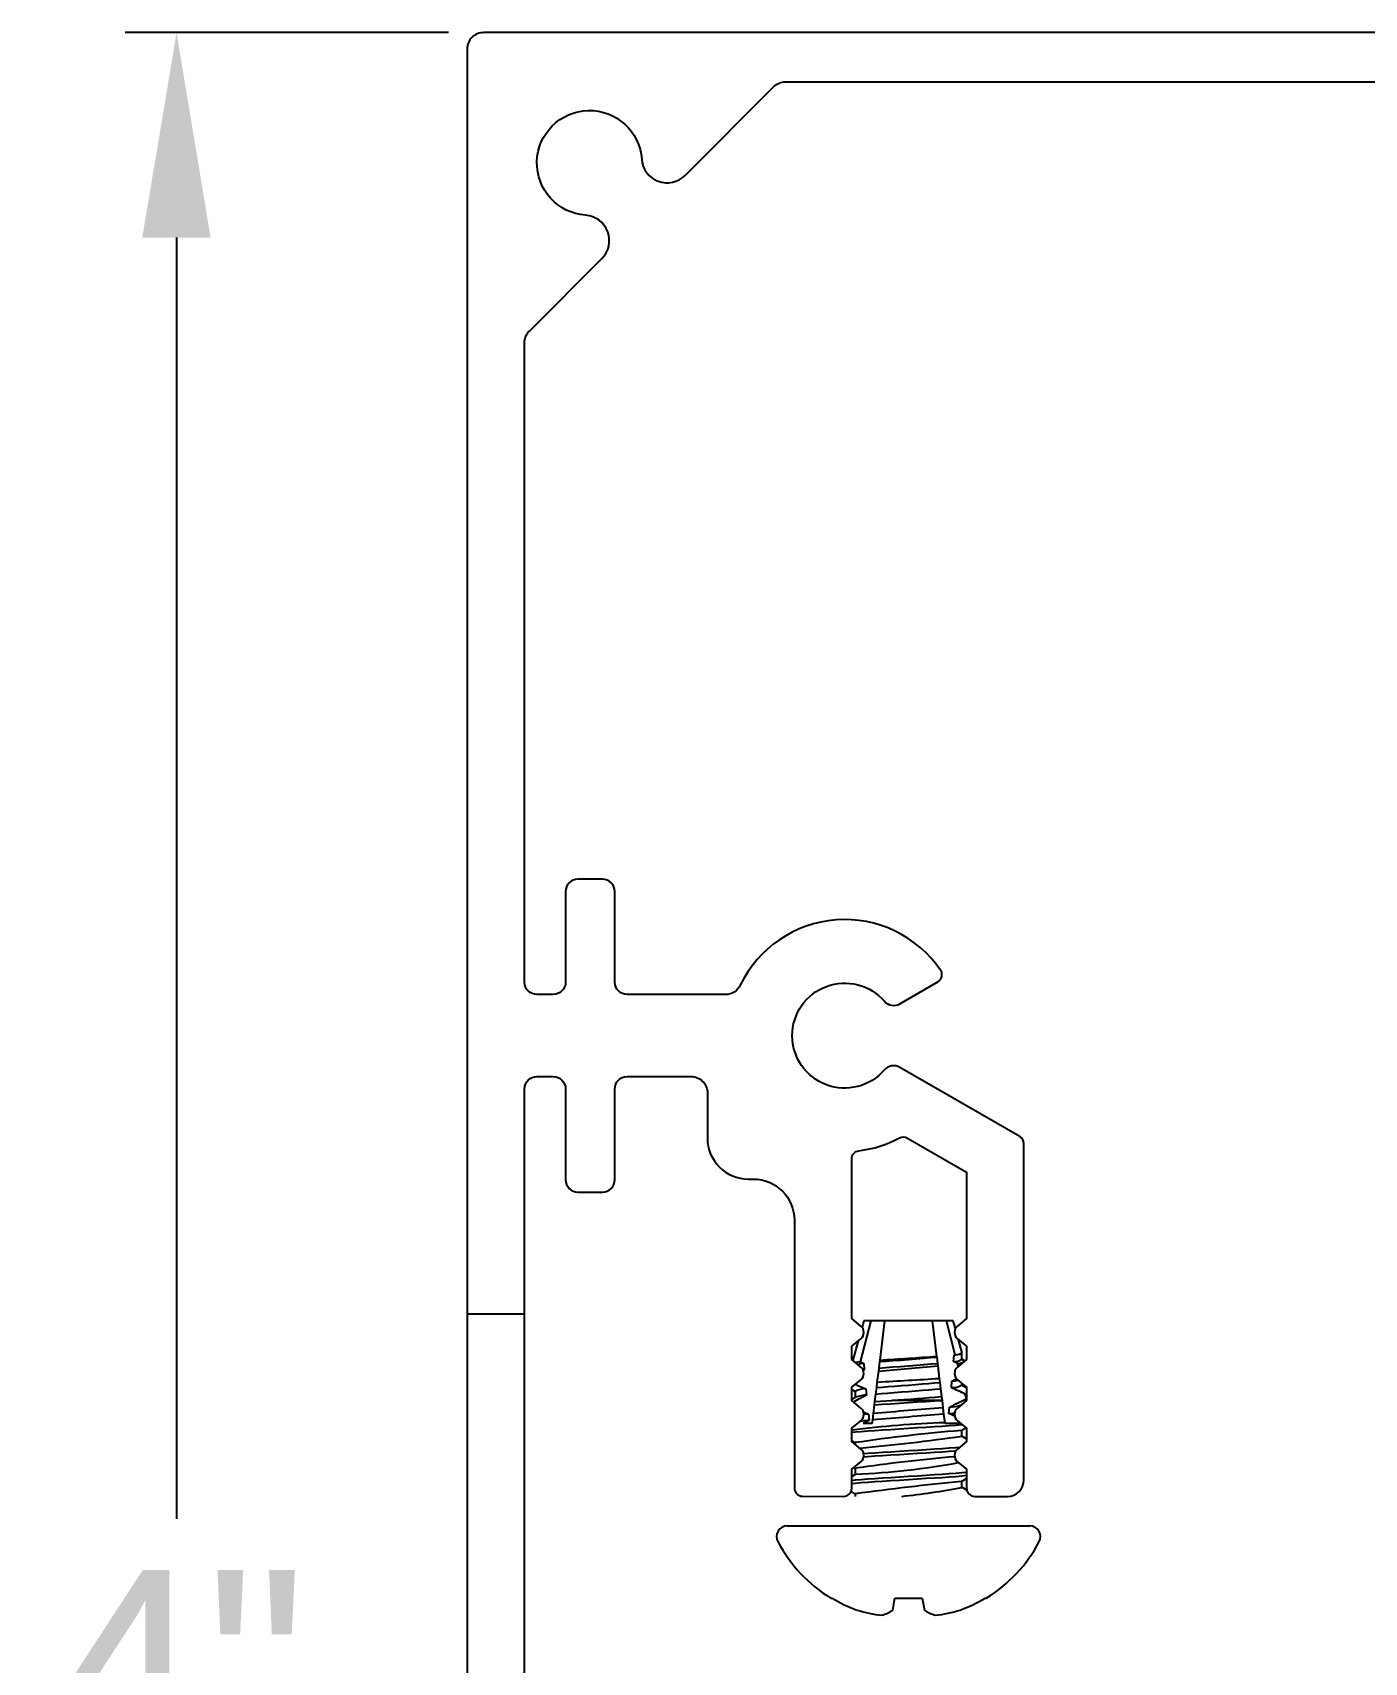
# Model space of a CAD drawing. Header units: inches. Extents: x -2.24 to 5.76, y -0.73 to 5.69.
# Drawn here: x -2.244 to -0.62, y 2.012 to 4 of the extents above; entities that cross this region are included whole.
import ezdxf

# ---------------------------------------------------------------- set-up
doc = ezdxf.new("R2010")
doc.units = ezdxf.units.IN
doc.header["$LTSCALE"] = 0.5
doc.header["$MEASUREMENT"] = 0
doc.linetypes.add('PHANTOM', pattern=[0.5, 0.25, -0.05, 0.05, -0.05, 0.05, -0.05])
doc.layers.get('Defpoints').update_dxf_attribs({"linetype": 'CONTINUOUS'})
doc.layers.add('Construction', color=60, linetype='PHANTOM', plot=False)
doc.layers.add('CUST DWG', color=60, linetype='CONTINUOUS', lineweight=20)
doc.layers.add('Hardware', color=242, linetype='CONTINUOUS')
doc.layers.add('Housing', color=150, linetype='CONTINUOUS')
doc.styles.get("Standard").update_dxf_attribs({"font": 'arial.ttf'})
doc.dimstyles.new('LSAD_CustDims', dxfattribs={"dimtxt": 1, "dimasz": 1, "dimexe": 0.0625, "dimexo": 0.042969, "dimgap": 0.0625, "dimtad": 0, "dimtih": 1, "dimtoh": 1, "dimdec": 3, "dimzin": 0, "dimdsep": 46, "dimlunit": 4, "dimtxsty": 'Standard', "dimcen": 0.125, "dimclrd": 256, "dimclre": 256, "dimclrt": 256, "dimadec": 0, "dimazin": 0, "dimtfac": 1, "dimtdec": 3, "dimtix": 1, "dimtofl": 0, "dimtmove": 0, "dimatfit": 3, "dimfxl": 1, "dimfrac": 2, "dimtolj": 1, "dimtzin": 0, "dimarcsym": 0})

# ---------------------------------------------------------------- blocks, each defined once
blk = doc.blocks.new('*D0')
at = {"layer": 'CUST DWG', "lineweight": -2, "ltscale": 0.5, "transparency": 16777216}
for p, q in [((-1.7367, 4), (-2.1308, 4)), ((-2.0683, 3.75), (-2.0683, 2.1875)), ((-2.0683, 0.25), (-2.0683, 1.8125)), ((-1.7367, 0), (-2.1308, 0))]:
    blk.add_line(p, q, dxfattribs=at)
at = {"layer": 'CUST DWG', "ltscale": 0.5, "transparency": 16777216}
for points in [[(-2.11, 3.75), (-2.0267, 3.75), (-2.0683, 4)], [(-2.11, 0.25), (-2.0267, 0.25), (-2.0683, 0)]]:
    blk.add_solid(points, dxfattribs=at)
at = {"layer": 'Defpoints', "color": 0, "ltscale": 0.5, "transparency": 16777216}
for p in [(-2.0683, 4), (-1.6938, 4), (-1.6938, 0)]:
    blk.add_point(p, dxfattribs=at)
at = {"layer": 'CUST DWG', "ltscale": 0.5, "transparency": 16777216, "insert": (-2.0683, 2), "char_height": 0.25, "attachment_point": 5}
blk.add_mtext('\\A1;4"', dxfattribs=at)

msp = doc.modelspace()

# ---------------------------------------------------------------- linework, layer by layer
at = {"layer": 'Construction', "ltscale": 0.5, "transparency": 16777216}
msp.add_line((-1.6438, 2.437), (-1.7138, 2.437), dxfattribs=at)
at = {"layer": 'Hardware', "linetype": 'Continuous', "transparency": 16777216}
for p, q in [((-1.2217, 2.4288), (-1.2346, 2.3788)), ((-1.23, 2.4288), (-1.2322, 2.4209)), ((-1.2217, 2.4288), (-1.23, 2.4288)), ((-1.2044, 2.4288), (-1.2217, 2.4288)), ((-1.2103, 2.381), (-1.2044, 2.4288)), ((-1.1466, 2.4288), (-1.2044, 2.4288)), ((-1.1466, 2.4288), (-1.1413, 2.3855)), ((-1.1293, 2.4288), (-1.1466, 2.4288)), ((-1.1187, 2.3876), (-1.1293, 2.4288)), ((-1.121, 2.4288), (-1.1293, 2.4288)), ((-1.1184, 2.4194), (-1.121, 2.4288)), ((-1.11, 2.39), (-1.1145, 2.4059)), ((-1.2369, 2.4044), (-1.2436, 2.3808)), ((-1.1413, 2.3855), (-1.1412, 2.3846)), ((-1.1206, 2.3791), (-1.12, 2.387)), ((-1.12, 2.387), (-1.1187, 2.3876)), ((-1.1109, 2.3891), (-1.1104, 2.3894)), ((-1.1104, 2.3819), (-1.1104, 2.3895)), ((-1.2346, 2.3788), (-1.2302, 2.3769)), ((-1.2302, 2.3769), (-1.2296, 2.3692)), ((-1.2136, 2.3541), (-1.2119, 2.3675)), ((-1.2119, 2.3675), (-1.2115, 2.3712)), ((-1.2115, 2.3712), (-1.2105, 2.3791)), ((-1.2105, 2.3791), (-1.2103, 2.381)), ((-1.1412, 2.3846), (-1.1402, 2.3769)), ((-1.1402, 2.3769), (-1.1399, 2.3739)), ((-1.1399, 2.3739), (-1.138, 2.3586)), ((-1.116, 2.3768), (-1.1206, 2.3791)), ((-1.115, 2.3732), (-1.116, 2.3768)), ((-1.1104, 2.3819), (-1.1072, 2.38)), ((-1.2276, 2.3461), (-1.2268, 2.3383)), ((-1.2154, 2.3396), (-1.2144, 2.3475)), ((-1.2144, 2.3475), (-1.2136, 2.3541)), ((-1.138, 2.3586), (-1.1374, 2.3537)), ((-1.1374, 2.3537), (-1.1364, 2.346)), ((-1.1364, 2.346), (-1.1353, 2.3364)), ((-1.1233, 2.3474), (-1.1226, 2.3553)), ((-1.1104, 2.3506), (-1.1104, 2.3525)), ((-1.1104, 2.3506), (-1.1048, 2.3474)), ((-1.2406, 2.3428), (-1.2406, 2.3353)), ((-1.2183, 2.3159), (-1.217, 2.3265)), ((-1.217, 2.3265), (-1.2165, 2.3305)), ((-1.2165, 2.3305), (-1.2154, 2.3396)), ((-1.2165, 2.3305), (-1.1959, 2.3318)), ((-1.1347, 2.3318), (-1.1959, 2.3318)), ((-1.1353, 2.3364), (-1.1347, 2.3318)), ((-1.1347, 2.3318), (-1.1336, 2.3228)), ((-1.1347, 2.3318), (-1.1347, 2.3318)), ((-1.105, 2.334), (-1.1064, 2.3396)), ((-1.2237, 2.3075), (-1.231, 2.3038)), ((-1.2245, 2.3152), (-1.2237, 2.3075)), ((-1.2198, 2.3038), (-1.2192, 2.308)), ((-1.2192, 2.308), (-1.2183, 2.3159)), ((-1.1336, 2.3228), (-1.1327, 2.3151)), ((-1.1327, 2.3151), (-1.1314, 2.3046)), ((-1.1265, 2.3158), (-1.1256, 2.3237)), ((-1.2198, 2.3038), (-1.231, 2.3038)), ((-1.1314, 2.3046), (-1.1313, 2.3038)), ((-1.112, 2.3038), (-1.1313, 2.3038)), ((-1.1104, 2.2881), (-1.1104, 2.2957)), ((-1.1104, 2.2881), (-1.1048, 2.2849)), ((-1.2406, 2.2803), (-1.2406, 2.2782)), ((-1.2406, 2.2491), (-1.2406, 2.2415)), ((-1.1104, 2.2256), (-1.1104, 2.2332)), ((-1.2406, 2.2178), (-1.2406, 2.2148)), ((-1.3235, 2.1788), (-1.0276, 2.1788)), ((-1.2703, 2.0907), (-1.2688, 2.0907)), ((-1.1948, 2.0762), (-1.1922, 2.0907)), ((-1.1922, 2.0907), (-1.1588, 2.0907)), ((-1.1588, 2.0907), (-1.1562, 2.0762)), ((-1.0822, 2.0907), (-1.0807, 2.0907))]:
    msp.add_line(p, q, dxfattribs=at)
at = {"layer": 'Hardware', "linetype": 'Continuous', "transparency": 16777216, "flags": 128}
for points in [[(-1.2346, 2.3788), (-1.2374, 2.3784), (-1.2398, 2.3781), (-1.2403, 2.378)], [(-1.2296, 2.3692), (-1.2308, 2.3685)], [(-1.2115, 2.3712), (-1.2035, 2.3718), (-1.1947, 2.3726), (-1.1852, 2.3733), (-1.1755, 2.3741), (-1.166, 2.3748), (-1.1568, 2.3756), (-1.1481, 2.3763), (-1.1402, 2.3769)], [(-1.2105, 2.3791), (-1.2027, 2.3797), (-1.1941, 2.3804), (-1.1849, 2.3811), (-1.1755, 2.3819), (-1.1663, 2.3826), (-1.1573, 2.3834), (-1.1489, 2.384), (-1.1412, 2.3846)], [(-1.1082, 2.3809), (-1.1096, 2.3817), (-1.1104, 2.3822)], [(-1.1072, 2.38), (-1.1075, 2.3805), (-1.1082, 2.3809)], [(-1.2404, 2.3515), (-1.2373, 2.3501), (-1.2276, 2.3461)], [(-1.2154, 2.3396), (-1.2084, 2.3402), (-1.201, 2.3408), (-1.1929, 2.3414), (-1.1843, 2.3421), (-1.1755, 2.3428), (-1.1669, 2.3435), (-1.1586, 2.3442), (-1.1506, 2.3448), (-1.1433, 2.3454), (-1.1364, 2.346)], [(-1.2144, 2.3475), (-1.2076, 2.3481), (-1.2003, 2.3487), (-1.1924, 2.3493), (-1.1841, 2.35), (-1.1755, 2.3506), (-1.1672, 2.3513), (-1.159, 2.352), (-1.1513, 2.3526), (-1.1441, 2.3532), (-1.1374, 2.3537)], [(-1.1226, 2.3553), (-1.117, 2.3582)], [(-1.1048, 2.3476), (-1.1104, 2.3509)], [(-1.2448, 2.345), (-1.2406, 2.3425)], [(-1.2401, 2.3356), (-1.2448, 2.3329)], [(-1.217, 2.3265), (-1.2076, 2.3271), (-1.1974, 2.3278), (-1.1866, 2.3285), (-1.1755, 2.3292), (-1.1646, 2.3299), (-1.154, 2.3305), (-1.144, 2.3312), (-1.1347, 2.3318)], [(-1.2448, 2.2929), (-1.2404, 2.2934), (-1.2332, 2.2941), (-1.2252, 2.2947), (-1.2165, 2.2953), (-1.2072, 2.2959), (-1.1971, 2.2965), (-1.1864, 2.2972), (-1.1755, 2.2979), (-1.1646, 2.2986), (-1.1539, 2.2993), (-1.1438, 2.2999), (-1.1345, 2.3005), (-1.1258, 2.3011), (-1.1178, 2.3017), (-1.1106, 2.3024), (-1.1104, 2.3024)], [(-1.1112, 2.2952), (-1.1056, 2.2985)], [(-1.1048, 2.2851), (-1.1104, 2.2884)], [(-1.2448, 2.2825), (-1.2406, 2.28)], [(-1.2303, 2.267), (-1.2252, 2.2674), (-1.2165, 2.268), (-1.2072, 2.2686), (-1.1971, 2.2692), (-1.1864, 2.2699), (-1.1755, 2.2706), (-1.1646, 2.2713), (-1.1539, 2.2719), (-1.1438, 2.2726), (-1.1345, 2.2732), (-1.1258, 2.2738), (-1.1178, 2.2744), (-1.1131, 2.2749)], [(-1.2303, 2.2631), (-1.2252, 2.2635), (-1.2165, 2.2641), (-1.2072, 2.2646), (-1.1971, 2.2653), (-1.1864, 2.266), (-1.1755, 2.2667), (-1.1646, 2.2674), (-1.1539, 2.268), (-1.1438, 2.2687), (-1.1345, 2.2693), (-1.1258, 2.2699), (-1.1178, 2.2705), (-1.1177, 2.2705)], [(-1.2424, 2.2498), (-1.2406, 2.2488)], [(-1.2448, 2.2343), (-1.2404, 2.2348), (-1.2332, 2.2355), (-1.2252, 2.2361), (-1.2165, 2.2367), (-1.2072, 2.2373), (-1.1971, 2.2379), (-1.1864, 2.2386), (-1.1755, 2.2393), (-1.1646, 2.24), (-1.1539, 2.2407), (-1.1438, 2.2413), (-1.1345, 2.2419), (-1.1258, 2.2425), (-1.1178, 2.2432), (-1.1106, 2.2438), (-1.1048, 2.2445)], [(-1.2398, 2.242), (-1.2448, 2.2391)], [(-1.2448, 2.2304), (-1.2404, 2.2309), (-1.2332, 2.2316), (-1.2252, 2.2322), (-1.2165, 2.2328), (-1.2072, 2.2334), (-1.1971, 2.234), (-1.1864, 2.2347), (-1.1755, 2.2354), (-1.1646, 2.2361), (-1.1539, 2.2368), (-1.1438, 2.2374), (-1.1345, 2.238), (-1.1258, 2.2386), (-1.1178, 2.2392), (-1.1106, 2.2399), (-1.1048, 2.2406)], [(-1.1109, 2.2329), (-1.1048, 2.2364)], [(-1.2457, 2.2206), (-1.2406, 2.2176)], [(-1.1045, 2.2225), (-1.1104, 2.2259)]]:
    msp.add_lwpolyline(points, dxfattribs=at)
at = {"layer": 'Hardware', "linetype": 'Continuous', "transparency": 16777216}
for centre, radius, start, end in [((-2.9677, 29.366), 27.0422, 273.72623, 273.87272), ((-1.1212, 2.4119), 0.0249, 272.6123, 294.1466), ((-1.118, 2.4025), 0.0149, 267.2086, 302.4124), ((-1.2305, 2.3577), 0.0192, 89.1344, 111.3045), ((-1.2285, 2.3404), 0.0288, 92.0895, 95.0986), ((-2.6107, 18.7183), 16.4105, 274.88949, 275.14207), ((-1.1204, 2.3979), 0.0188, 269.1438, 301.8732), ((-1.1158, 2.3902), 0.0134, 269.5324, 310.4024), ((-1.2274, 2.3174), 0.0286, 90.3633, 117.4793), ((-3.4064, 39.7451), 37.4552, 273.35637, 273.47219), ((-1.1226, 2.3719), 0.0245, 268.218, 299.7461), ((-1.314, 1.9155), 0.4721, 63.9107, 66.178), ((-1.1259, 2.3988), 0.0436, 274.3743, 284.1822), ((-0.6385, 1.2181), 1.2654, 117.7058, 118.5148), ((-1.2249, 2.2955), 0.0429, 92.6219, 110.7471), ((-3.0389, 26.7348), 24.4725, 274.31888, 274.46132), ((-1.4334, 2.9663), 0.7125, 295.5917, 297.4485), ((-1.1264, 2.3657), 0.042, 271.0051, 291.5074), ((-1.1065, 2.3569), 0.0174, 270.4198, 275.6398), ((-1.1042, 2.355), 0.021, 267.9561, 268.3861), ((-1.2217, 2.2529), 0.0547, 92.0485, 104.307), ((-1.1054, 2.6376), 0.3437, 248.6591, 249.7241), ((-1.2244, 2.2769), 0.0383, 90.2216, 98.6328), ((1.8443, -34.2855), 36.7215, 94.65005, 94.78562), ((2.108, -37.6709), 40.1249, 94.63389, 94.75521), ((-1.1254, 2.3487), 0.0329, 268.2178, 280.5887), ((-1.2752, 1.9536), 0.3915, 66.5404, 67.676), ((-1.0863, 1.0145), 1.2909, 92.0025, 97.055), ((-0.926, 0.1193), 2.1838, 94.8666, 98.2826), ((-1.4778, 4.8891), 2.6267, 275.3026, 278.0394), ((-0.926, 0.088), 2.1838, 95.0806, 98.2826), ((-1.2738, 3.1056), 0.8643, 272.2556, 280.6043), ((-0.8732, -0.3831), 2.6267, 95.1921, 98.0394), ((-1.2738, 3.0744), 0.8643, 275.9778, 280.8935), ((-1.3235, 2.1657), 0.013, 90, 207.9938), ((-1.0276, 2.1657), 0.013, 332.0062, 90), ((-1.1755, 2.2444), 0.1806, 207.9938, 238.3387), ((-1.1755, 2.2444), 0.1806, 301.6613, 332.0062), ((-1.176, 2.2466), 0.1815, 239.229, 249.8813), ((-1.1751, 2.2466), 0.1815, 290.1187, 300.771), ((-1.1924, 2.2202), 0.1512, 252.3082, 263.939), ((-1.2194, 2.1115), 0.0431, 284.8076, 304.868), ((-1.1316, 2.1115), 0.0431, 235.132, 255.1924), ((-1.1586, 2.2202), 0.1512, 276.061, 287.6918)]:
    msp.add_arc(centre, radius, start, end, dxfattribs=at)
at = {"layer": 'Housing', "linetype": 'Continuous', "transparency": 16777216}
for points in [[(1.7142, 0.02), (1.7137, 3.98, 0.414222), (1.6937, 4), (0.1603, 4, 0.414213), (0.1403, 3.98), (0.1403, 3.96, 0.414214), (0.1603, 3.94), (0.2097, 3.94, -0.414213), (0.2297, 3.92), (0.2297, 3.76, -0.414214), (0.2097, 3.74), (-0.2097, 3.74, -0.414214), (-0.2297, 3.76), (-0.2297, 3.92, -0.414213), (-0.2097, 3.94), (-0.1603, 3.94, 0.414213), (-0.1403, 3.96), (-0.1403, 3.98, 0.414214), (-0.1603, 4), (-1.6938, 4, 0.414214), (-1.7138, 3.98), (-1.7138, 0.02, 0.414214)], [(-1.6438, 0.175), (-1.6438, 2.7118, -0.414215), (-1.6288, 2.7268), (-1.6088, 2.7268, -0.414214), (-1.5938, 2.7118), (-1.5938, 2.601, 0.414212), (-1.5788, 2.586), (-1.5488, 2.586, 0.414213), (-1.5338, 2.601), (-1.5338, 2.7118, -0.414213), (-1.5188, 2.7268), (-1.4408, 2.7268, -0.414214), (-1.4208, 2.7068), (-1.4208, 2.6518, 0.414213), (-1.3708, 2.6018), (-1.3648, 2.6018, -0.414214), (-1.3148, 2.5518), (-1.3148, 2.2248, 0.414212), (-1.3048, 2.215), (-1.2548, 2.2148, 0.414214), (-1.2448, 2.2248), (-1.2448, 2.2478), (-1.2337, 2.2571, 0.46631), (-1.2337, 2.2724), (-1.2448, 2.2818), (-1.2448, 2.2978), (-1.2337, 2.3071, 0.466309), (-1.2337, 2.3224), (-1.2448, 2.3318), (-1.2448, 2.3478), (-1.2337, 2.3571, 0.466309), (-1.2337, 2.3724), (-1.2448, 2.3818), (-1.2448, 2.3978), (-1.2337, 2.4071, 0.466309), (-1.2337, 2.4224), (-1.2448, 2.4318), (-1.2448, 2.6264, -0.378796), (-1.236, 2.6363, 0.09238), (-1.1866, 2.652, -0.259204), (-1.1769, 2.6518), (-1.1048, 2.6102), (-1.1048, 2.4318), (-1.1159, 2.4224, 0.466307), (-1.1159, 2.4071), (-1.1048, 2.3978), (-1.1048, 2.3818), (-1.1159, 2.3724, 0.466307), (-1.1159, 2.3571), (-1.1048, 2.3478), (-1.1048, 2.3318), (-1.1159, 2.3224, 0.466307), (-1.1159, 2.3071), (-1.1048, 2.2978), (-1.1048, 2.2818), (-1.1159, 2.2724, 0.466307), (-1.1159, 2.2571), (-1.1048, 2.2478), (-1.1048, 2.2248, 0.414214), (-1.0948, 2.2148), (-1.0548, 2.2148, 0.414213), (-1.0348, 2.2348), (-1.0348, 2.6448, 0.267949), (-1.0398, 2.6535), (-1.1861, 2.738, 0.359306), (-1.205, 2.7348, -2.678512), (-1.205, 2.8187, 0.359306), (-1.1861, 2.8156), (-1.1398, 2.8423, 0.436688), (-1.1365, 2.8566, 0.577076), (-1.3808, 2.8381, -0.288229), (-1.3988, 2.8268), (-1.5188, 2.8268, -0.414214), (-1.5338, 2.8418), (-1.5338, 2.9526, 0.414215), (-1.5488, 2.9676), (-1.5788, 2.9676, 0.414214), (-1.5938, 2.9526), (-1.5938, 2.8418, -0.414216), (-1.6088, 2.8268), (-1.6288, 2.8268, -0.414214), (-1.6438, 2.8418), (-1.6438, 3.6218, -0.198912), (-1.6379, 3.636), (-1.5495, 3.7243, 0.642942), (-1.5693, 3.7772, -2.192002), (-1.5009, 3.8455, 0.642942), (-1.4481, 3.8258), (-1.3397, 3.9341, -0.198914), (-1.3256, 3.94), (-0.5097, 3.94, -0.414213)]]:
    msp.add_lwpolyline(points, format="xyb", dxfattribs=at)

# ---------------------------------------------------------------- dimensions: what is measured, and where the dimension line sits
at = {"layer": 'CUST DWG', "ltscale": 0.5, "transparency": 16777216}
dim = msp.add_linear_dim(base=(-2.0683, 4), p1=(-1.6938, 0), p2=(-1.6938, 4), angle=90, dimstyle='LSAD_CustDims', override={"dimtxt": 0.25, "dimasz": 0.25}, dxfattribs=at)
dim.commit()
dim.dimension.update_dxf_attribs({"geometry": '*D0', "text_midpoint": (-2.0683, 2)})

doc.saveas('drawing.dxf')
